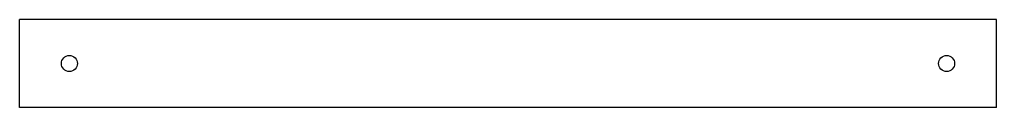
# Model space of a CAD drawing. Extents: x -125 to 125, y -11 to 11.
import ezdxf

# ---------------------------------------------------------------- set-up
doc = ezdxf.new("R2010")
doc.units = 0
doc.layers.add('VISIBLE', color=7, linetype='CONTINUOUS')

msp = doc.modelspace()

# ---------------------------------------------------------------- linework, layer by layer
at = {"layer": 'VISIBLE'}
for p, q in [((125, 11.25), (-125, 11.25)), ((-125, -11.25), (-125, 11.25)), ((125, -11.25), (125, 11.25)), ((125, -11.25), (-125, -11.25))]:
    msp.add_line(p, q, dxfattribs=at)
for centre in [(-112.25, 0), (112.25, 0)]:
    msp.add_circle(centre, 2.05, dxfattribs=at)

doc.saveas('drawing.dxf')
